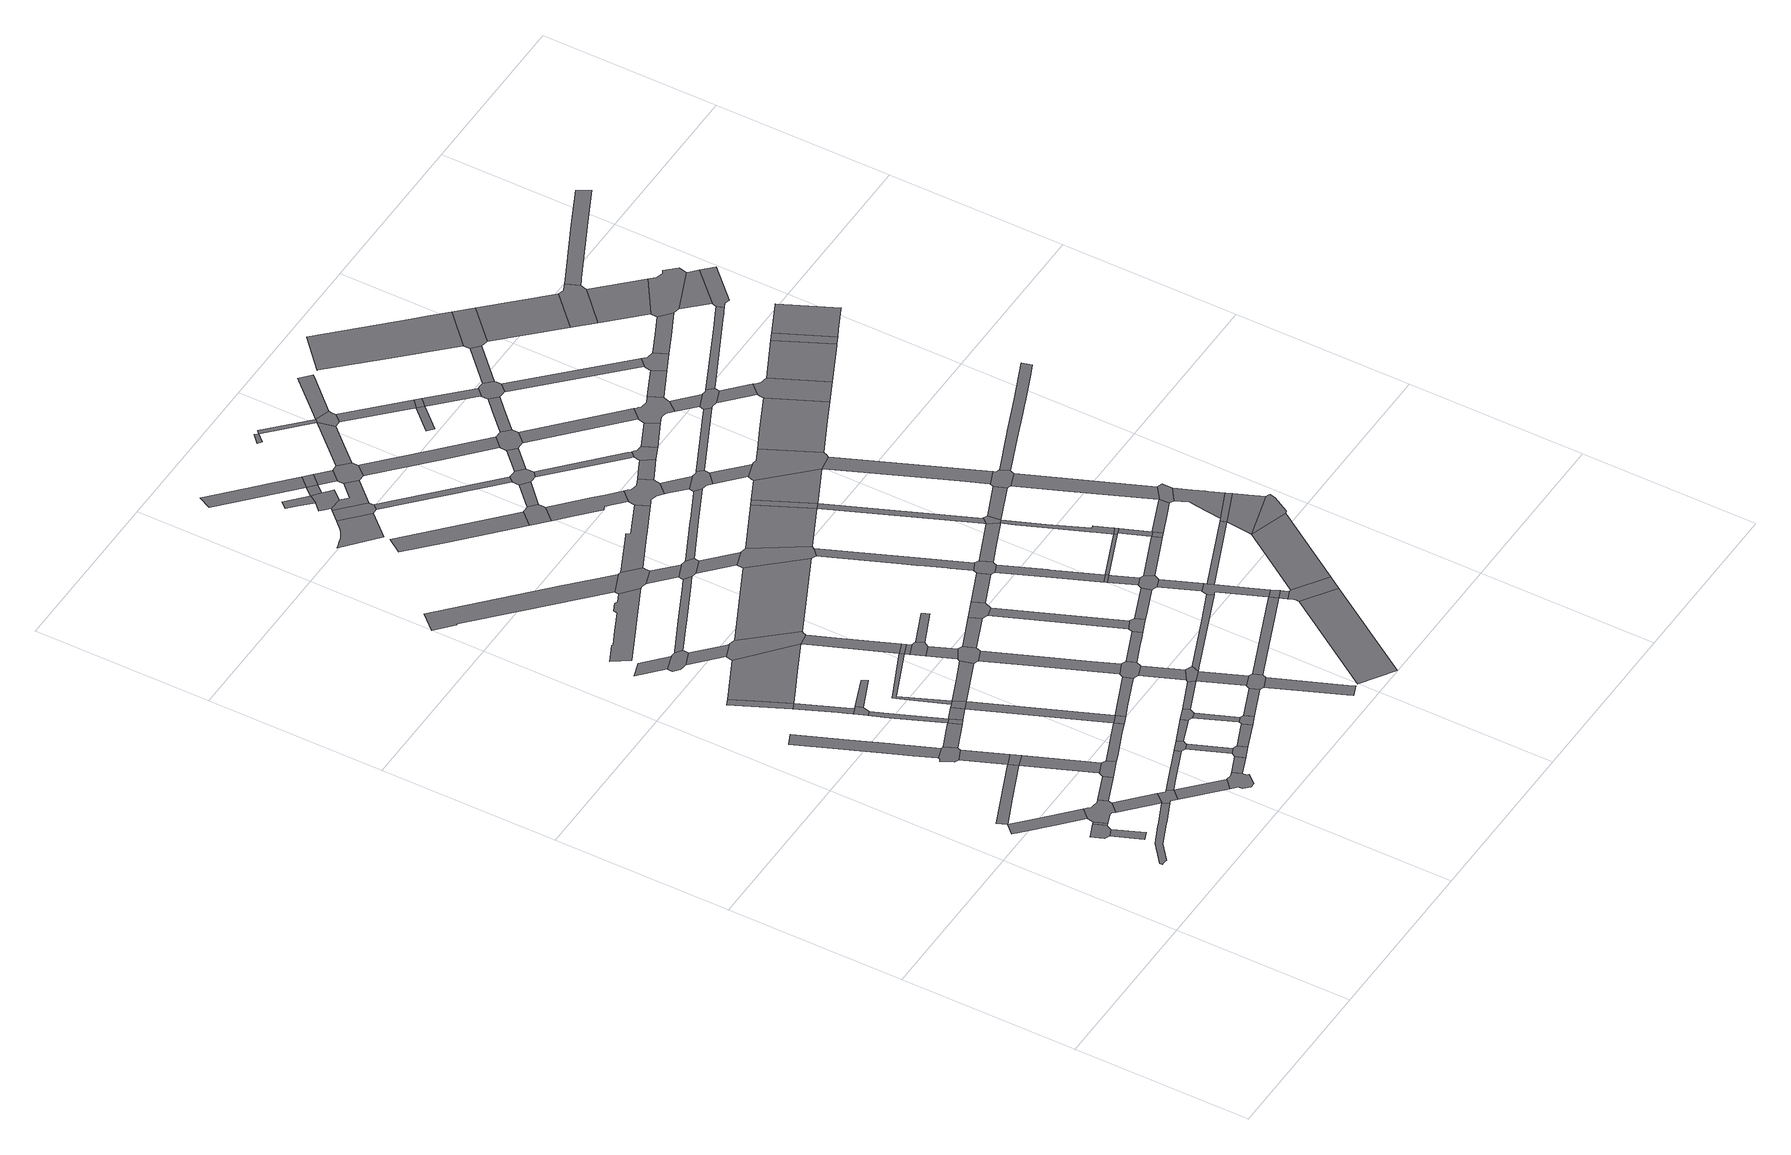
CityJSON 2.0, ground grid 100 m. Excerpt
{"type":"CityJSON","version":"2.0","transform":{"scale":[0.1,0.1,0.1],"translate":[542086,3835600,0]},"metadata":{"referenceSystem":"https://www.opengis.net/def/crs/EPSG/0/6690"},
"CityObjects":{
"road1":{"type":"Road","geometry":[{"type":"MultiSurface","lod":"1","boundaries":[[[0,1,2,3,4,5,6]]]}]},
"road2":{"type":"Road","attributes":{"RoadStructureAttribute.sectionType":"1"},"geometry":[{"type":"MultiSurface","lod":"1","boundaries":[[[7,8,9,10,11,12,13]]]}]},
"road3":{"type":"Road","geometry":[{"type":"MultiSurface","lod":"1","boundaries":[[[14,15,4,3]]]}]},
"road4":{"type":"Road","attributes":{"RoadStructureAttribute.sectionType":"1"},"geometry":[{"type":"MultiSurface","lod":"1","boundaries":[[[16,0,6,17]]]}]},
"road5":{"type":"Road","attributes":{"RoadStructureAttribute.sectionType":"1"},"geometry":[{"type":"MultiSurface","lod":"1","boundaries":[[[18,19,20,21,22,23,24,25,26,27,28,29,30,31,32,33]]]}]},
"road6":{"type":"Road","geometry":[{"type":"MultiSurface","lod":"1","boundaries":[[[34,35,36,37,13,12,38,16,17,39,40,41,42,43,44,45]]]}]},
"road7":{"type":"Road","attributes":{"RoadStructureAttribute.sectionType":"1"},"geometry":[{"type":"MultiSurface","lod":"1","boundaries":[[[46,47,8,48,49]]]}]},
"road8":{"type":"Road","attributes":{"RoadStructureAttribute.sectionType":"1"},"geometry":[{"type":"MultiSurface","lod":"1","boundaries":[[[43,42,18,50]]]}]},
"road9":{"type":"Road","attributes":{"RoadStructureAttribute.sectionType":"1"},"geometry":[{"type":"MultiSurface","lod":"1","boundaries":[[[51,45,44,52]]]}]},
"road10":{"type":"Road","attributes":{"RoadStructureAttribute.sectionType":"1"},"geometry":[{"type":"MultiSurface","lod":"1","boundaries":[[[53,54,55,56,57,58,59,60,61,62,63,64]]]}]},
"road11":{"type":"Road","geometry":[{"type":"MultiSurface","lod":"1","boundaries":[[[65,50,18,33,66,67,68,69]]]}]},
"road12":{"type":"Road","geometry":[{"type":"MultiSurface","lod":"1","boundaries":[[[70,64,63,71,72,73,74,75,76,77,78,79]]]}]},
"road13":{"type":"Road","attributes":{"RoadStructureAttribute.sectionType":"1"},"geometry":[{"type":"MultiSurface","lod":"1","boundaries":[[[77,76,46,80]]]}]},
"road14":{"type":"Road","geometry":[{"type":"MultiSurface","lod":"1","boundaries":[[[80,46,49,81]]]}]},
"road15":{"type":"Road","attributes":{"RoadStructureAttribute.sectionType":"1"},"geometry":[{"type":"MultiSurface","lod":"1","boundaries":[[[82,68,67,83,84]]]}]},
"road16":{"type":"Road","attributes":{"RoadStructureAttribute.sectionType":"1"},"geometry":[{"type":"MultiSurface","lod":"1","boundaries":[[[81,49,85,86,87]]]}]},
"road17":{"type":"Road","geometry":[{"type":"MultiSurface","lod":"1","boundaries":[[[87,86,88,89,51,52,90,91]]]}]},
"road18":{"type":"Road","geometry":[{"type":"MultiSurface","lod":"1","boundaries":[[[92,93,94,95,96,97]]]}]},
"road19":{"type":"Road","attributes":{"RoadStructureAttribute.sectionType":"1"},"geometry":[{"type":"MultiSurface","lod":"1","boundaries":[[[98,99,100,79,78,101]]]}]},
"road20":{"type":"Road","attributes":{"RoadStructureAttribute.sectionType":"1"},"geometry":[{"type":"MultiSurface","lod":"1","boundaries":[[[102,103,69,68,104,105]]]}]},
"road21":{"type":"Road","geometry":[{"type":"MultiSurface","lod":"1","boundaries":[[[106,107,84,83,108,109,110,111,112,113,114,115,116,117]]]}]},
"road22":{"type":"Road","attributes":{"RoadStructureAttribute.sectionType":"1"},"geometry":[{"type":"MultiSurface","lod":"1","boundaries":[[[118,97,96,119,120,121,122]]]}]},
"road23":{"type":"Road","geometry":[{"type":"MultiSurface","lod":"1","boundaries":[[[123,122,121,124,125,126,127,128]]]}]},
"road24":{"type":"Road","attributes":{"RoadStructureAttribute.sectionType":"1"},"geometry":[{"type":"MultiSurface","lod":"1","boundaries":[[[129,126,125,130,131,98,132]]]}]},
"road25":{"type":"Road","geometry":[{"type":"MultiSurface","lod":"1","boundaries":[[[132,98,101,133]]]}]},
"road26":{"type":"Road","attributes":{"RoadStructureAttribute.sectionType":"1"},"geometry":[{"type":"MultiSurface","lod":"1","boundaries":[[[134,106,117,135]]]}]},
"road27":{"type":"Road","attributes":{"RoadStructureAttribute.sectionType":"1"},"geometry":[{"type":"MultiSurface","lod":"1","boundaries":[[[136,137,138,139]]]}]},
"road28":{"type":"Road","attributes":{"RoadStructureAttribute.sectionType":"1"},"geometry":[{"type":"MultiSurface","lod":"1","boundaries":[[[140,91,90,141,142,143]]]}]},
"road29":{"type":"Road","attributes":{"RoadStructureAttribute.sectionType":"1"},"geometry":[{"type":"MultiSurface","lod":"1","boundaries":[[[144,145,146,132,133,147]]]}]},
"road30":{"type":"Road","geometry":[{"type":"MultiSurface","lod":"1","boundaries":[[[148,149,150,151,152,153,123,128]]]}]},
"road31":{"type":"Road","geometry":[{"type":"MultiSurface","lod":"1","boundaries":[[[154,102,105,155,156,157,158,159,160,161]]]}]},
"road32":{"type":"Road","geometry":[{"type":"MultiSurface","lod":"1","boundaries":[[[162,139,138,163,164,165,166,167,168,169,170,171]]]}]},
"road33":{"type":"Road","attributes":{"RoadStructureAttribute.sectionType":"1"},"geometry":[{"type":"MultiSurface","lod":"1","boundaries":[[[158,157,172,173]]]}]},
"road34":{"type":"Road","attributes":{"function":"2","RoadStructureAttribute.sectionType":"1"},"geometry":[{"type":"MultiSurface","lod":"1","boundaries":[[[174,94,93,92,97,175,176,177]]]}]},
"road35":{"type":"Road","geometry":[{"type":"MultiSurface","lod":"1","boundaries":[[[178,179,180,144,147,181]]]}]},
"road36":{"type":"Road","geometry":[{"type":"MultiSurface","lod":"1","boundaries":[[[173,172,134,135,182,183]]]}]},
"road37":{"type":"Road","attributes":{"RoadStructureAttribute.sectionType":"1"},"geometry":[{"type":"MultiSurface","lod":"1","boundaries":[[[181,147,140,184]]]}]},
"road38":{"type":"Road","attributes":{"RoadStructureAttribute.sectionType":"1"},"geometry":[{"type":"MultiSurface","lod":"1","boundaries":[[[185,168,167,186,187]]]}]},
"road39":{"type":"Road","attributes":{"RoadStructureAttribute.sectionType":"1"},"geometry":[{"type":"MultiSurface","lod":"1","boundaries":[[[188,154,161,189,190]]]}]},
"road40":{"type":"Road","geometry":[{"type":"MultiSurface","lod":"1","boundaries":[[[184,140,143,191]]]}]},
"road41":{"type":"Road","attributes":{"RoadStructureAttribute.sectionType":"1"},"geometry":[{"type":"MultiSurface","lod":"1","boundaries":[[[192,193,194,179,178,195,196,197]]]}]},
"road42":{"type":"Road","attributes":{"RoadStructureAttribute.sectionType":"1"},"geometry":[{"type":"MultiSurface","lod":"1","boundaries":[[[198,199,183,182,200]]]}]},
"road43":{"type":"Road","attributes":{"RoadStructureAttribute.sectionType":"1"},"geometry":[{"type":"MultiSurface","lod":"1","boundaries":[[[201,202,178,181,203]]]}]},
"road44":{"type":"Road","attributes":{"RoadStructureAttribute.sectionType":"1"},"geometry":[{"type":"MultiSurface","lod":"1","boundaries":[[[204,205,206,207,208,209,210,211,212,213,214,215]]]}]},
"road45":{"type":"Road","geometry":[{"type":"MultiSurface","lod":"1","boundaries":[[[216,187,186,217,218,174,177,219,220,221,222,223]]]}]},
"road46":{"type":"Road","geometry":[{"type":"MultiSurface","lod":"1","boundaries":[[[224,188,190,225,226,227,228,229]]]}]},
"road47":{"type":"Road","attributes":{"RoadStructureAttribute.sectionType":"1"},"geometry":[{"type":"MultiSurface","lod":"1","boundaries":[[[227,226,230,231]]]}]},
"road48":{"type":"Road","attributes":{"RoadStructureAttribute.sectionType":"1"},"geometry":[{"type":"MultiSurface","lod":"1","boundaries":[[[232,233,234,235,236,237,238,239,240,241,242,243]]]}]},
"road49":{"type":"Road","geometry":[{"type":"MultiSurface","lod":"1","boundaries":[[[244,231,230,245,198,200,246,247]]]}]},
"road50":{"type":"Road","attributes":{"RoadStructureAttribute.sectionType":"1"},"geometry":[{"type":"MultiSurface","lod":"1","boundaries":[[[248,249,184,191,250,251]]]}]},
"road51":{"type":"Road","attributes":{"RoadStructureAttribute.sectionType":"1"},"geometry":[{"type":"MultiSurface","lod":"1","boundaries":[[[252,219,177,253,254,192,255]]]}]},
"road52":{"type":"Road","attributes":{"RoadStructureAttribute.sectionType":"1"},"geometry":[{"type":"MultiSurface","lod":"1","boundaries":[[[256,257,258,259,260,171,170,261,262,263,264,265,266,267,268]]]}]},
"road53":{"type":"Road","geometry":[{"type":"MultiSurface","lod":"1","boundaries":[[[255,192,197,269]]]}]},
"road54":{"type":"Road","attributes":{"RoadStructureAttribute.sectionType":"1"},"geometry":[{"type":"MultiSurface","lod":"1","boundaries":[[[269,197,270,271,272]]]}]},
"road55":{"type":"Road","attributes":{"RoadStructureAttribute.sectionType":"1"},"geometry":[{"type":"MultiSurface","lod":"1","boundaries":[[[273,224,229,274,275]]]}]},
"road56":{"type":"Road","geometry":[{"type":"MultiSurface","lod":"1","boundaries":[[[272,271,276,277,278,279]]]}]},
"road57":{"type":"Road","attributes":{"RoadStructureAttribute.sectionType":"1"},"geometry":[{"type":"MultiSurface","lod":"1","boundaries":[[[277,276,280,281]]]}]},
"road58":{"type":"Road","attributes":{"RoadStructureAttribute.sectionType":"1"},"geometry":[{"type":"MultiSurface","lod":"1","boundaries":[[[282,247,246,283]]]}]},
"road59":{"type":"Road","geometry":[{"type":"MultiSurface","lod":"1","boundaries":[[[284,285,281,280,286,287,201,203,288,289,290,291]]]}]},
"road60":{"type":"Road","attributes":{"RoadStructureAttribute.sectionType":"1"},"geometry":[{"type":"MultiSurface","lod":"1","boundaries":[[[292,293,289,288,294,295,296,297]]]}]},
"road61":{"type":"Road","geometry":[{"type":"MultiSurface","lod":"1","boundaries":[[[297,296,248,251,298,299,300,301]]]}]},
"road62":{"type":"Road","attributes":{"RoadStructureAttribute.sectionType":"1"},"geometry":[{"type":"MultiSurface","lod":"1","boundaries":[[[299,298,302,303]]]}]},
"road63":{"type":"Road","geometry":[{"type":"MultiSurface","lod":"1","boundaries":[[[304,303,302,305,273,275,306,307]]]}]},
"road64":{"type":"Road","geometry":[{"type":"MultiSurface","lod":"1","boundaries":[[[243,242,204,215,308,309,310,311,312,313,314]]]}]},
"road65":{"type":"Road","attributes":{"RoadStructureAttribute.sectionType":"1"},"geometry":[{"type":"MultiSurface","lod":"1","boundaries":[[[306,275,315,316]]]}]},
"road66":{"type":"Road","geometry":[{"type":"MultiSurface","lod":"1","boundaries":[[[317,318,319,279,278]]]}]},
"road67":{"type":"Road","attributes":{"RoadStructureAttribute.sectionType":"1"},"geometry":[{"type":"MultiSurface","lod":"1","boundaries":[[[320,321,322,323,324,325,326,327,328,329]]]}]},
"road68":{"type":"Road","geometry":[{"type":"MultiSurface","lod":"1","boundaries":[[[316,315,282,283,330,331,332,333]]]}]},
"road69":{"type":"Road","attributes":{"function":"2","RoadStructureAttribute.sectionType":"1"},"geometry":[{"type":"MultiSurface","lod":"1","boundaries":[[[334,223,222,335,336,337]]]}]},
"road70":{"type":"Road","attributes":{"RoadStructureAttribute.sectionType":"1"},"geometry":[{"type":"MultiSurface","lod":"1","boundaries":[[[338,291,290,339]]]}]},
"road71":{"type":"Road","attributes":{"RoadStructureAttribute.sectionType":"1"},"geometry":[{"type":"MultiSurface","lod":"1","boundaries":[[[340,331,330,341,342,343,344]]]}]},
"road72":{"type":"Road","attributes":{"RoadStructureAttribute.sectionType":"1"},"geometry":[{"type":"MultiSurface","lod":"1","boundaries":[[[310,309,345,346,347]]]}]},
"road73":{"type":"Road","attributes":{"RoadStructureAttribute.sectionType":"1"},"geometry":[{"type":"MultiSurface","lod":"1","boundaries":[[[348,301,300,349,350,351]]]}]},
"road74":{"type":"Road","attributes":{"RoadStructureAttribute.sectionType":"1"},"geometry":[{"type":"MultiSurface","lod":"1","boundaries":[[[352,353,354,355,356]]]}]},
"road75":{"type":"Road","geometry":[{"type":"MultiSurface","lod":"1","boundaries":[[[347,346,357,256,268,358,359,360,361,362]]]}]},
"road76":{"type":"Road","geometry":[{"type":"MultiSurface","lod":"1","boundaries":[[[363,320,329,364,365,366]]]}]},
"road77":{"type":"Road","attributes":{"RoadStructureAttribute.sectionType":"1"},"geometry":[{"type":"MultiSurface","lod":"1","boundaries":[[[367,368,369,370,371,372]]]}]},
"road78":{"type":"Road","attributes":{"RoadStructureAttribute.sectionType":"1"},"geometry":[{"type":"MultiSurface","lod":"1","boundaries":[[[373,374,375,376,377,378,379]]]}]},
"road79":{"type":"Road","geometry":[{"type":"MultiSurface","lod":"1","boundaries":[[[380,338,339,381,382,383]]]}]},
"road80":{"type":"Road","geometry":[{"type":"MultiSurface","lod":"1","boundaries":[[[372,371,384,385,386,387,388,389,390]]]}]},
"road81":{"type":"Road","attributes":{"RoadStructureAttribute.sectionType":"1"},"geometry":[{"type":"MultiSurface","lod":"1","boundaries":[[[359,358,391,392]]]}]},
"road82":{"type":"Road","attributes":{"RoadStructureAttribute.sectionType":"1"},"geometry":[{"type":"MultiSurface","lod":"1","boundaries":[[[382,381,393,394]]]}]},
"road83":{"type":"Road","geometry":[{"type":"MultiSurface","lod":"1","boundaries":[[[395,396,397,387,386,363,366,398,399]]]}]},
"road84":{"type":"Road","attributes":{"RoadStructureAttribute.sectionType":"1"},"geometry":[{"type":"MultiSurface","lod":"1","boundaries":[[[378,372,390,400]]]}]},
"road85":{"type":"Road","geometry":[{"type":"MultiSurface","lod":"1","boundaries":[[[394,393,348,351,401,402]]]}]},
"road86":{"type":"Road","attributes":{"RoadStructureAttribute.sectionType":"1"},"geometry":[{"type":"MultiSurface","lod":"1","boundaries":[[[403,404,405,406,407,408,314,313,409,410,411,412]]]}]},
"road87":{"type":"Road","attributes":{"RoadStructureAttribute.sectionType":"1"},"geometry":[{"type":"MultiSurface","lod":"1","boundaries":[[[413,414,307,306,415,416]]]}]},
"road88":{"type":"Road","geometry":[{"type":"MultiSurface","lod":"1","boundaries":[[[379,378,400,417]]]}]},
"road89":{"type":"Road","geometry":[{"type":"MultiSurface","lod":"1","boundaries":[[[392,391,334,337,418,419,420,421]]]}]},
"road90":{"type":"Road","geometry":[{"type":"MultiSurface","lod":"1","boundaries":[[[422,423,424,356,355,425,426,427,428,429]]]}]},
"road91":{"type":"Road","attributes":{"RoadStructureAttribute.sectionType":"1"},"geometry":[{"type":"MultiSurface","lod":"1","boundaries":[[[430,333,332,431,432,433]]]}]},
"road92":{"type":"Road","attributes":{"RoadStructureAttribute.sectionType":"1"},"geometry":[{"type":"MultiSurface","lod":"1","boundaries":[[[434,435,380,383,436]]]}]},
"road93":{"type":"Road","attributes":{"RoadStructureAttribute.sectionType":"1"},"geometry":[{"type":"MultiSurface","lod":"1","boundaries":[[[417,400,437,438]]]}]},
"road94":{"type":"Road","attributes":{"RoadStructureAttribute.sectionType":"1"},"geometry":[{"type":"MultiSurface","lod":"1","boundaries":[[[439,365,364,440,441,442]]]}]},
"road95":{"type":"Road","geometry":[{"type":"MultiSurface","lod":"1","boundaries":[[[443,438,437,395,399,444,445,446]]]}]},
"road96":{"type":"Road","attributes":{"RoadStructureAttribute.sectionType":"1"},"geometry":[{"type":"MultiSurface","lod":"1","boundaries":[[[447,402,401,448,449]]]}]},
"road97":{"type":"Road","attributes":{"RoadStructureAttribute.sectionType":"1"},"geometry":[{"type":"MultiSurface","lod":"1","boundaries":[[[450,451,452,453,454,455]]]}]},
"road98":{"type":"Road","attributes":{"RoadStructureAttribute.sectionType":"1"},"geometry":[{"type":"MultiSurface","lod":"1","boundaries":[[[456,419,418,457,458,459,460,461,462,463]]]}]},
"road99":{"type":"Road","attributes":{"RoadStructureAttribute.sectionType":"1"},"geometry":[{"type":"MultiSurface","lod":"1","boundaries":[[[464,465,466,467,468,469,470,471,362,361,472,473,474]]]}]},
"road100":{"type":"Road","attributes":{"RoadStructureAttribute.sectionType":"1"},"geometry":[{"type":"MultiSurface","lod":"1","boundaries":[[[475,476,426,425,477,478,479,480,481,482,483]]]}]},
"road101":{"type":"Road","attributes":{"RoadStructureAttribute.sectionType":"1"},"geometry":[{"type":"MultiSurface","lod":"1","boundaries":[[[484,422,429,485]]]}]},
"road102":{"type":"Road","geometry":[{"type":"MultiSurface","lod":"1","boundaries":[[[486,463,462,434,436,487,488,489,490,491]]]}]},
"road103":{"type":"Road","attributes":{"RoadStructureAttribute.sectionType":"1"},"geometry":[{"type":"MultiSurface","lod":"1","boundaries":[[[492,493,494,488,487,495,496,497,498]]]}]},
"road104":{"type":"Road","attributes":{"function":"2","RoadStructureAttribute.sectionType":"1"},"geometry":[{"type":"MultiSurface","lod":"1","boundaries":[[[499,421,420,500]]]}]},
"road105":{"type":"Road","geometry":[{"type":"MultiSurface","lod":"1","boundaries":[[[501,502,503,504]]]}]},
"road106":{"type":"Road","geometry":[{"type":"MultiSurface","lod":"1","boundaries":[[[498,497,505,506]]]}]},
"road107":{"type":"Road","attributes":{"RoadStructureAttribute.sectionType":"1"},"geometry":[{"type":"MultiSurface","lod":"1","boundaries":[[[507,506,505,508,509]]]}]},
"road108":{"type":"Road","geometry":[{"type":"MultiSurface","lod":"1","boundaries":[[[509,508,447,449,510,511,512,513]]]}]},
"road109":{"type":"Road","geometry":[{"type":"MultiSurface","lod":"1","boundaries":[[[514,442,441,515,484,485,516,517,518,519,520,521,522]]]}]},
"road110":{"type":"Road","attributes":{"RoadStructureAttribute.sectionType":"1"},"geometry":[{"type":"MultiSurface","lod":"1","boundaries":[[[523,524,443,446,525,526]]]}]},
"road111":{"type":"Road","attributes":{"RoadStructureAttribute.sectionType":"1"},"geometry":[{"type":"MultiSurface","lod":"1","boundaries":[[[511,510,527,528]]]}]},
"road112":{"type":"Road","geometry":[{"type":"MultiSurface","lod":"1","boundaries":[[[529,530,531,532,483,482,403,412,533,534,535,536,537,538,539]]]}]},
"road113":{"type":"Road","attributes":{"RoadStructureAttribute.sectionType":"1"},"geometry":[{"type":"MultiSurface","lod":"1","boundaries":[[[540,541,445,444,542,543,544,545]]]}]},
"road114":{"type":"Road","geometry":[{"type":"MultiSurface","lod":"1","boundaries":[[[528,527,546,413,416,547,548,430,549,550,551,552,553]]]}]},
"road115":{"type":"Road","geometry":[{"type":"MultiSurface","lod":"1","boundaries":[[[549,430,433,554]]]}]},
"road116":{"type":"Road","attributes":{"RoadStructureAttribute.sectionType":"1"},"geometry":[{"type":"MultiSurface","lod":"1","boundaries":[[[555,554,433,556,557]]]}]},
"road117":{"type":"Road","attributes":{"RoadStructureAttribute.sectionType":"1"},"geometry":[{"type":"MultiSurface","lod":"1","boundaries":[[[558,504,523,559]]]}]},
"road118":{"type":"Road","attributes":{"RoadStructureAttribute.sectionType":"1"},"geometry":[{"type":"MultiSurface","lod":"1","boundaries":[[[560,491,490,561,562,563,564]]]}]},
"road119":{"type":"Road","attributes":{"RoadStructureAttribute.sectionType":"1"},"geometry":[{"type":"MultiSurface","lod":"1","boundaries":[[[565,522,521,566]]]}]},
"road120":{"type":"Road","geometry":[{"type":"MultiSurface","lod":"1","boundaries":[[[567,499,500,568]]]}]},
"road121":{"type":"Road","attributes":{"RoadStructureAttribute.sectionType":"1"},"geometry":[{"type":"MultiSurface","lod":"1","boundaries":[[[569,537,536,570,571,572]]]}]},
"road122":{"type":"Road","geometry":[{"type":"MultiSurface","lod":"1","boundaries":[[[557,556,573,574,575,450,455,576,577]]]}]},
"road123":{"type":"Road","attributes":{"RoadStructureAttribute.sectionType":"1"},"geometry":[{"type":"MultiSurface","lod":"1","boundaries":[[[578,498,506,579]]]}]},
"road124":{"type":"Road","attributes":{"RoadStructureAttribute.sectionType":"1"},"geometry":[{"type":"MultiSurface","lod":"1","boundaries":[[[580,519,518,581,582,583]]]}]},
"road125":{"type":"Road","geometry":[{"type":"MultiSurface","lod":"1","boundaries":[[[584,585,586,572,571,464,474,587,588,589,590,591]]]}]},
"road126":{"type":"Road","geometry":[{"type":"MultiSurface","lod":"1","boundaries":[[[559,523,526,592,593,594,595,596,597]]]}]},
"road127":{"type":"Road","attributes":{"RoadStructureAttribute.sectionType":"1"},"geometry":[{"type":"MultiSurface","lod":"1","boundaries":[[[598,599,513,512,600,601]]]}]},
"road128":{"type":"Road","attributes":{"RoadStructureAttribute.sectionType":"1"},"geometry":[{"type":"MultiSurface","lod":"1","boundaries":[[[568,500,602,603,560,604]]]}]},
"road129":{"type":"Road","attributes":{"RoadStructureAttribute.sectionType":"1"},"geometry":[{"type":"MultiSurface","lod":"1","boundaries":[[[605,606,539,538,607,608]]]}]},
"road130":{"type":"Road","geometry":[{"type":"MultiSurface","lod":"1","boundaries":[[[609,610,604,560,564,611,612]]]}]},
"road131":{"type":"Road","geometry":[{"type":"MultiSurface","lod":"1","boundaries":[[[613,614,545,544,615,616,565,566,617,618,619,620,621,622,623]]]}]},
"road132":{"type":"Road","attributes":{"function":"2","RoadStructureAttribute.sectionType":"1"},"geometry":[{"type":"MultiSurface","lod":"1","boundaries":[[[624,567,568,625]]]}]},
"road133":{"type":"Road","attributes":{"RoadStructureAttribute.sectionType":"1"},"geometry":[{"type":"MultiSurface","lod":"1","boundaries":[[[590,589,626,627]]]}]},
"road134":{"type":"Road","attributes":{"RoadStructureAttribute.sectionType":"1"},"geometry":[{"type":"MultiSurface","lod":"1","boundaries":[[[628,553,552,629]]]}]},
"road135":{"type":"Road","attributes":{"RoadStructureAttribute.sectionType":"1"},"geometry":[{"type":"MultiSurface","lod":"1","boundaries":[[[630,631,632,633,634,611,564,635,636,637,638,639,578,640]]]}]},
"road136":{"type":"Road","attributes":{"RoadStructureAttribute.sectionType":"1"},"geometry":[{"type":"MultiSurface","lod":"1","boundaries":[[[594,593,641,642,643]]]}]},
"road137":{"type":"Road","geometry":[{"type":"MultiSurface","lod":"1","boundaries":[[[642,644,645,646]]]}]},
"road138":{"type":"Road","geometry":[{"type":"MultiSurface","lod":"1","boundaries":[[[647,648,583,582,649,605,608,650,651]]]}]},
"road139":{"type":"Road","geometry":[{"type":"MultiSurface","lod":"1","boundaries":[[[640,578,579,652,653]]]}]},
"road140":{"type":"Road","attributes":{"RoadStructureAttribute.sectionType":"1"},"geometry":[{"type":"MultiSurface","lod":"1","boundaries":[[[654,655,656,559,597,657,658]]]}]},
"road141":{"type":"Road","attributes":{"RoadStructureAttribute.sectionType":"1"},"geometry":[{"type":"MultiSurface","lod":"1","boundaries":[[[653,652,598,659]]]}]},
"road142":{"type":"Road","geometry":[{"type":"MultiSurface","lod":"1","boundaries":[[[659,598,601,660]]]}]},
"road143":{"type":"Road","attributes":{"RoadStructureAttribute.sectionType":"1"},"geometry":[{"type":"MultiSurface","lod":"1","boundaries":[[[661,662,663,577,576,664]]]}]},
"road144":{"type":"Road","attributes":{"RoadStructureAttribute.sectionType":"1"},"geometry":[{"type":"MultiSurface","lod":"1","boundaries":[[[665,612,611,666]]]}]},
"road145":{"type":"Road","geometry":[{"type":"MultiSurface","lod":"1","boundaries":[[[667,668,669,627,626,670,624,625,671,672,673]]]}]},
"road146":{"type":"Road","geometry":[{"type":"MultiSurface","lod":"1","boundaries":[[[643,642,646,674]]]}]},
"road147":{"type":"Road","attributes":{"RoadStructureAttribute.sectionType":"1"},"geometry":[{"type":"MultiSurface","lod":"1","boundaries":[[[675,676,623,622,677,678]]]}]},
"road148":{"type":"Road","attributes":{"RoadStructureAttribute.sectionType":"1"},"geometry":[{"type":"MultiSurface","lod":"1","boundaries":[[[620,619,679,680]]]}]},
"road149":{"type":"Road","attributes":{"RoadStructureAttribute.sectionType":"1"},"geometry":[{"type":"MultiSurface","lod":"1","boundaries":[[[681,651,650,682]]]}]},
"road150":{"type":"Road","attributes":{"RoadStructureAttribute.sectionType":"1"},"geometry":[{"type":"MultiSurface","lod":"1","boundaries":[[[683,684,685,659,660,686,687]]]}]},
"road151":{"type":"Road","attributes":{"RoadStructureAttribute.sectionType":"1"},"geometry":[{"type":"MultiSurface","lod":"1","boundaries":[[[688,584,591,689]]]}]},
"road152":{"type":"Road","attributes":{"RoadStructureAttribute.sectionType":"1"},"geometry":[{"type":"MultiSurface","lod":"1","boundaries":[[[674,646,690,691]]]}]},
"road153":{"type":"Road","attributes":{"RoadStructureAttribute.sectionType":"1"},"geometry":[{"type":"MultiSurface","lod":"1","boundaries":[[[692,693,671,625,694,695,696,697,698,699]]]}]},
"road154":{"type":"Road","geometry":[{"type":"MultiSurface","lod":"1","boundaries":[[[700,701,699,698,702,703,665,666,704,705,706,707,708,709]]]}]},
"road155":{"type":"Road","geometry":[{"type":"MultiSurface","lod":"1","boundaries":[[[710,691,690,711,675,678,712,713,714,715,716,717,718,719]]]}]},
"road156":{"type":"Road","attributes":{"RoadStructureAttribute.sectionType":"1"},"geometry":[{"type":"MultiSurface","lod":"1","boundaries":[[[705,704,720,683,721]]]}]},
"road157":{"type":"Road","geometry":[{"type":"MultiSurface","lod":"1","boundaries":[[[722,723,661,664,724,725,726,727,728]]]}]},
"road158":{"type":"Road","geometry":[{"type":"MultiSurface","lod":"1","boundaries":[[[729,730,628,629,731]]]}]},
"road159":{"type":"Road","attributes":{"RoadStructureAttribute.sectionType":"1"},"geometry":[{"type":"MultiSurface","lod":"1","boundaries":[[[732,733,731,629,734,735,661,723]]]}]},
"road160":{"type":"Road","geometry":[{"type":"MultiSurface","lod":"1","boundaries":[[[736,737,738,739,680,679,740,681,682,741,742,743,744,745,746,747,748]]]}]},
"road161":{"type":"Road","geometry":[{"type":"MultiSurface","lod":"1","boundaries":[[[749,721,683,687,750,751,752,753]]]}]},
"road162":{"type":"Road","attributes":{"RoadStructureAttribute.sectionType":"1"},"geometry":[{"type":"MultiSurface","lod":"1","boundaries":[[[754,755,756,752,751,757,758,730,729]]]}]},
"road163":{"type":"Road","attributes":{"function":"2","RoadStructureAttribute.sectionType":"1"},"geometry":[{"type":"MultiSurface","lod":"1","boundaries":[[[759,760,667,673,761,762]]]}]},
"road164":{"type":"Road","attributes":{"RoadStructureAttribute.sectionType":"1"},"geometry":[{"type":"MultiSurface","lod":"1","boundaries":[[[763,745,744,764,765]]]}]},
"road165":{"type":"Road","attributes":{"RoadStructureAttribute.sectionType":"1"},"geometry":[{"type":"MultiSurface","lod":"1","boundaries":[[[766,767,719,718,768,769]]]}]},
"road166":{"type":"Road","geometry":[{"type":"MultiSurface","lod":"1","boundaries":[[[770,765,764,688,689,771,772,773,774,775,776]]]}]},
"road167":{"type":"Road","attributes":{"RoadStructureAttribute.sectionType":"1"},"geometry":[{"type":"MultiSurface","lod":"1","boundaries":[[[715,714,777,778]]]}]},
"road168":{"type":"Road","attributes":{"RoadStructureAttribute.sectionType":"1"},"geometry":[{"type":"MultiSurface","lod":"1","boundaries":[[[779,780,781,782,783,784,785,786,787]]]}]},
"road169":{"type":"Road","attributes":{"RoadStructureAttribute.sectionType":"1"},"geometry":[{"type":"MultiSurface","lod":"1","boundaries":[[[788,748,747,789]]]}]},
"road170":{"type":"Road","attributes":{"RoadStructureAttribute.sectionType":"1"},"geometry":[{"type":"MultiSurface","lod":"1","boundaries":[[[774,773,790,791]]]}]},
"road171":{"type":"Road","geometry":[{"type":"MultiSurface","lod":"1","boundaries":[[[792,793,794,791,790,795,759,762,796,797]]]}]},
"road172":{"type":"Road","geometry":[{"type":"MultiSurface","lod":"1","boundaries":[[[798,799,800,778,777,801,788,789,802,803]]]}]},
"road173":{"type":"Road","geometry":[{"type":"MultiSurface","lod":"1","boundaries":[[[787,786,766,769,804,805]]]}]},
"road174":{"type":"Road","attributes":{"RoadStructureAttribute.sectionType":"1"},"geometry":[{"type":"MultiSurface","lod":"1","boundaries":[[[806,807,808,809,709,708,810,811,812,813,814,815,816]]]}]},
"road175":{"type":"Road","attributes":{"RoadStructureAttribute.sectionType":"1"},"geometry":[{"type":"MultiSurface","lod":"1","boundaries":[[[805,804,817,818]]]}]},
"road176":{"type":"Road","attributes":{"RoadStructureAttribute.sectionType":"1"},"geometry":[{"type":"MultiSurface","lod":"1","boundaries":[[[819,820,821,776,775,822,823,824,825]]]}]},
"road177":{"type":"Road","attributes":{"function":"2","RoadStructureAttribute.sectionType":"1"},"geometry":[{"type":"MultiSurface","lod":"1","boundaries":[[[826,797,796,827,828]]]}]},
"road178":{"type":"Road","attributes":{"RoadStructureAttribute.sectionType":"1"},"geometry":[{"type":"MultiSurface","lod":"1","boundaries":[[[829,830,803,802,831,832]]]}]},
"road179":{"type":"Road","geometry":[{"type":"MultiSurface","lod":"1","boundaries":[[[833,834,835,836,837,818,817,838,839,840]]]}]},
"road180":{"type":"Road","geometry":[{"type":"MultiSurface","lod":"1","boundaries":[[[841,826,828,842]]]}]},
"road181":{"type":"Road","attributes":{"RoadStructureAttribute.sectionType":"1"},"geometry":[{"type":"MultiSurface","lod":"1","boundaries":[[[839,838,843,844]]]}]},
"road182":{"type":"Road","attributes":{"function":"2","RoadStructureAttribute.sectionType":"1"},"geometry":[{"type":"MultiSurface","lod":"1","boundaries":[[[845,846,841,842,847,848,849]]]}]},
"road183":{"type":"Road","geometry":[{"type":"MultiSurface","lod":"1","boundaries":[[[850,851,844,843,829,832,852,853,854,855,856]]]}]},
"road184":{"type":"Road","attributes":{"RoadStructureAttribute.sectionType":"1"},"geometry":[{"type":"MultiSurface","lod":"1","boundaries":[[[857,853,852,858,859]]]}]},
"road185":{"type":"Road","geometry":[{"type":"MultiSurface","lod":"1","boundaries":[[[859,858,819,825,860,861,862]]]}]},
"road186":{"type":"Road","attributes":{"RoadStructureAttribute.sectionType":"1"},"geometry":[{"type":"MultiSurface","lod":"1","boundaries":[[[863,864,865,866,833,840,867,868,869,870,871,872]]]}]}
},
"vertices":[
[456,750,0],[370,715,0],[398,646,0],[425,634,0],[469,653,0],[480,680,0],[484,682,0],
[353,1007,0],[239,1113,0],[191,1061,0],[221,1033,0],[361,903,0],[479,795,0],[527,846,0],
[493,471,0],[538,489,0],
[470,756,0],[498,687,0],
[762,532,0],[634,474,0],[606,462,0],[494,411,0],[380,320,0],[380,311,0],[380,309,0],[380,302,0],[383,302,0],[409,300,0],[415,300,0],[421,305,0],[509,376,0],[644,435,0],[650,438,0],[779,495,0],
[602,809,0],[577,814,0],[559,817,0],[543,831,0],[478,789,0],[555,711,0],[565,709,0],[573,708,0],[588,695,0],[636,746,0],[639,767,0],[619,816,0],
[615,1333,0],[217,1166,0],[412,1188,0],[637,1282,0],
[810,584,0],
[781,882,0],[801,834,0],
[508,1777,0],[488,1826,0],[467,1876,0],[449,1918,0],[370,2107,0],[256,2379,0],[189,2349,0],[287,2117,0],[403,1841,0],[432,1772,0],[481,1655,0],[549,1678,0],
[842,554,0],[795,502,0],[824,475,0],[872,527,0],[850,557,0],
[554,1677,0],[479,1650,0],[477,1645,0],[475,1641,0],[462,1636,0],[496,1571,0],[520,1562,0],[586,1590,0],[594,1610,0],[561,1674,0],
[682,1361,0],
[705,1307,0],
[873,525,0],[1022,291,0],[1074,339,0],
[741,1031,0],[792,910,0],[860,937,0],
[790,905,0],[788,900,0],[906,877,0],[886,925,0],
[355,2695,0],[354,2696,0],[316,2776,0],[280,2759,0],[422,2461,0],[458,2478,0],
[723,1742,0],[655,1714,0],[618,1698,0],[751,1677,0],
[1121,669,0],[889,574,0],[918,546,0],[1134,637,0],
[1130,343,0],[1106,333,0],[1039,275,0],[1055,260,0],[1056,237,0],[1086,205,0],[1113,206,0],[1161,259,0],[1148,271,0],[1149,276,0],[1149,278,0],[1151,293,0],
[573,2210,0],[513,2251,0],[529,2211,0],[541,2181,0],[579,2196,0],
[595,2202,0],[551,2157,0],[569,2113,0],[597,2124,0],[599,2132,0],[609,2164,0],
[633,2034,0],[600,2034,0],[620,1988,0],[752,1755,0],
[780,1690,0],
[1236,386,0],[1256,336,0],
[317,3293,0],[229,3264,0],[356,3147,0],[442,3175,0],
[1140,1030,0],[946,893,0],[1092,954,0],[1160,982,0],
[827,1786,0],[760,1758,0],[756,1756,0],[854,1722,0],
[624,2170,0],[787,2240,0],[788,2241,0],[781,2256,0],[773,2271,0],[623,2213,0],
[1187,697,0],[1138,636,0],[1156,629,0],[1159,627,0],[1192,640,0],[1193,644,0],[1201,661,0],[1201,663,0],
[458,3174,0],[353,3122,0],[353,3115,0],[387,3087,0],[409,3084,0],[425,3082,0],[508,3115,0],[511,3140,0],[511,3148,0],[474,3173,0],
[1249,410,0],[1281,424,0],
[573,2899,0],[573,2534,0],[664,2577,0],[848,2666,0],
[872,1805,0],[850,1796,0],[842,1793,0],[906,1744,0],
[1330,366,0],[1309,416,0],
[1191,1051,0],
[650,2983,0],[581,2938,0],[665,2970,0],
[1330,756,0],[1328,712,0],[1346,719,0],
[1211,1003,0],
[1036,2206,0],[740,2073,0],[755,2036,0],[770,2036,0],[760,2063,0],[1046,2183,0],
[1456,477,0],[1450,474,0],[1477,426,0],
[1142,1919,0],[1008,1862,0],[1162,1851,0],
[703,3629,0],[649,3604,0],[631,3612,0],[584,3590,0],[578,3567,0],[460,3510,0],[370,3468,0],[362,3470,0],[259,3421,0],[320,3332,0],[770,3547,0],[792,3557,0],
[687,2966,0],[576,2915,0],[576,2912,0],[916,2675,0],[920,2684,0],[922,2690,0],[928,2704,0],[704,2962,0],
[1403,786,0],[1368,713,0],[1371,712,0],[1406,720,0],[1407,723,0],[1418,750,0],
[1463,494,0],[1493,508,0],
[804,3722,0],[624,3892,0],[624,3893,0],[622,3895,0],[187,4299,0],[87,4393,0],[4,4300,0],[101,4212,0],[105,4216,0],[349,3985,0],[704,3654,0],[823,3704,0],
[1495,508,0],[1463,493,0],[1536,451,0],[1515,500,0],
[1451,1159,0],[1296,1095,0],[1276,1030,0],[1470,1110,0],
[974,2538,0],[852,2658,0],[902,2537,0],[1101,2233,0],
[954,3404,0],[913,3384,0],[687,3277,0],[570,3220,0],[484,3178,0],[583,3182,0],[587,3184,0],[641,3209,0],[686,3231,0],[737,3255,0],[931,3347,0],[992,3377,0],[995,3378,0],
[1111,2210,0],
[1049,2176,0],[1056,2158,0],[1121,2185,0],
[1584,862,0],[1605,829,0],[1610,831,0],
[1087,2083,0],[1153,2110,0],[1169,2138,0],[1148,2178,0],
[1148,1935,0],[1210,1972,0],
[1699,575,0],[1720,526,0],
[1233,1962,0],[1216,1970,0],[1146,1929,0],[1144,1925,0],[1188,1841,0],[1255,1868,0],[1265,1895,0],[1240,1960,0],
[1470,1352,0],[1337,1670,0],[1286,1605,0],[1390,1358,0],[1463,1185,0],[1528,1214,0],
[1500,1098,0],[1566,1123,0],[1577,1153,0],[1557,1202,0],
[1593,875,0],[1652,917,0],
[1688,902,0],[1585,863,0],[1676,857,0],[1691,900,0],
[806,3556,0],[833,3552,0],[922,3581,0],[924,3605,0],[925,3614,0],[926,3622,0],[843,3700,0],
[1709,598,0],[1775,621,0],
[1360,2219,0],[1351,2240,0],[1342,2260,0],
[448,5109,0],[403,5061,0],[391,5052,0],[383,5046,0],[351,5028,0],[313,5017,0],[309,5016,0],[281,5007,0],[467,4849,0],[588,4979,0],
[1742,516,0],[1808,543,0],[1816,565,0],[1799,612,0],
[1179,3190,0],[1032,2753,0],[1277,2871,0],[1407,2933,0],
[1436,2042,0],[1463,1978,0],
[1976,139,0],[1829,308,0],[1904,129,0],[1917,99,0],[1981,126,0],
[849,3537,0],[959,3434,0],[1042,3468,0],
[1759,1286,0],[1701,1204,0],[1740,1220,0],[1779,1236,0],
[468,4811,0],[410,4728,0],[594,4555,0],[905,4266,0],[975,4341,0],
[955,3411,0],[1024,3375,0],[1108,3406,0],[1110,3414,0],[1113,3436,0],[1072,3462,0],
[503,5167,0],[618,4981,0],[643,5008,0],[641,5037,0],
[477,5370,0],[430,5412,0],[397,5376,0],[443,5331,0],[508,5265,0],[540,5312,0],
[504,5543,0],[479,5566,0],[249,5780,0],[211,5706,0],[304,5620,0],[582,5362,0],[636,5420,0],
[1539,2086,0],[1496,1965,0],[1551,1981,0],[1567,2021,0],
[466,5222,0],[495,5194,0],[512,5177,0],[584,5175,0],[619,5214,0],[636,5233,0],[586,5275,0],
[1181,3229,0],[1267,3258,0],
[1767,1311,0],[1817,1336,0],
[700,5216,0],[689,5205,0],[626,5137,0],[749,5152,0],[757,5161,0],
[625,5321,0],
[1868,1273,0],[1848,1322,0],
[1297,3887,0],[1107,3798,0],[1096,3820,0],[1080,3812,0],[862,3709,0],[847,3702,0],[1125,3718,0],[1129,3720,0],[1141,3726,0],[1331,3816,0],
[2179,1100,0],[2000,1026,0],[1698,866,0],[2193,1067,0],
[679,5379,0],
[1435,2920,0],[1476,2957,0],[1485,2971,0],[1306,3251,0],
[1016,4343,0],[1013,4340,0],[988,4341,0],[989,4188,0],[1058,4262,0],[1058,4275,0],[1059,4298,0],[1059,4303,0],
[2319,825,0],[1947,619,0],[2206,725,0],[2339,779,0],
[1733,2168,0],[1715,2160,0],[1760,2102,0],
[699,5252,0],[752,5311,0],
[646,5005,0],[621,4979,0],[1135,4497,0],[1160,4527,0],
[791,5312,0],[797,5161,0],[850,5220,0],[849,5258,0],
[2054,1407,0],[1905,1288,0],[2069,1355,0],
[2367,677,0],[2215,448,0],[2069,229,0],[2000,124,0],[2182,3,0],[2549,556,0],
[1651,2544,0],[1594,2544,0],[1631,2453,0],[1637,2440,0],[1692,2311,0],[1697,2297,0],[1742,2190,0],[1790,2214,0],
[1532,3682,0],[1526,3679,0],[1521,3676,0],[1348,3594,0],[1338,3589,0],[1282,3562,0],[1084,3468,0],[1075,3464,0],[1355,3553,0],[1538,3641,0],[1567,3655,0],
[1290,4048,0],[1238,4096,0],[1009,4169,0],[1076,4106,0],[1169,4020,0],[1189,4001,0],[1212,4013,0],[1303,3927,0],[1357,3986,0],
[1133,4456,0],[1179,4418,0],
[1808,2205,0],[1784,2093,0],[1833,2115,0],[1840,2131,0],[1843,2138,0],[1815,2202,0],
[1960,1814,0],[1938,1866,0],[1935,1875,0],[1895,1831,0],[1991,1602,0],[1997,1588,0],[2047,1609,0],
[1592,3388,0],[1735,3091,0],
[780,5780,0],[734,5734,0],[754,5719,0],[797,5762,0],
[2004,1572,0],[2053,1593,0],
[2058,1582,0],[2065,1429,0],[2114,1450,0],
[2101,1343,0],[2151,1362,0],[2166,1395,0],[2136,1440,0],
[1190,4526,0],[1133,4471,0],[1193,4418,0],[1220,4418,0],[1222,4416,0],[1251,4443,0],[1249,4473,0],[1249,4486,0],[1204,4525,0],
[1015,5554,0],[1002,5540,0],[940,5356,0],[1035,5459,0],
[2189,1135,0],[2239,1154,0],
[1447,3960,0],[1426,3950,0],[1388,3957,0],[1373,3972,0],[1350,3825,0],[1370,3835,0],[1411,3827,0],[1441,3800,0],[1495,3859,0],[1503,3898,0],[1468,3970,0],
[1127,4961,0],[866,5205,0],[812,5147,0],[1094,4884,0],[1317,4677,0],[1373,4733,0],
[2180,1102,0],[2203,1071,0],[2214,1075,0],[2368,846,0],[2336,922,0],[2268,1085,0],[2259,1106,0],[2246,1138,0],
[2388,800,0],
[2395,783,0],[2356,737,0],[2406,757,0],
[814,5779,0],[1029,5569,0],
[2065,2308,0],[1975,2193,0],[2094,2244,0],[2097,2245,0],[2105,2249,0],
[1317,4636,0],[1360,4595,0],
[1624,3404,0],[1767,3106,0],
[1566,3794,0],[1457,3785,0],[1536,3712,0],[1620,3743,0],
[2364,719,0],[2369,708,0],[2371,703,0],[2601,634,0],[2419,755,0],
[2321,1721,0],[2327,1705,0],
[1609,4108,0],[1582,4079,0],[1596,4066,0],[1623,4095,0],
[1662,3744,0],[1653,3740,0],[1652,3740,0],[1569,3656,0],[1601,3651,0],[1625,3628,0],[1685,3682,0],[1688,3713,0],
[1060,5459,0],[1075,5460,0],[1112,5504,0],[1112,5520,0],[1113,5542,0],[1113,5543,0],
[2402,1550,0],[2390,1546,0],[2369,1478,0],[2423,1501,0],
[2061,2317,0],[2063,2313,0],[2092,2341,0],
[1589,4028,0],[1569,4019,0],[1604,3947,0],[1635,3962,0],
[2112,2333,0],[2094,2341,0],[2126,2258,0],[2119,2330,0],
[1414,4731,0],[1375,4731,0],[1317,4676,0],[1317,4639,0],[1361,4597,0],[1403,4596,0],[1405,4595,0],[1460,4653,0],[1459,4688,0],[1458,4690,0],[1415,4732,0],
[1751,3465,0],[1995,3215,0],
[1761,3504,0],[1848,3532,0],
[2671,1313,0],[2684,1281,0],
[2357,1748,0],[2319,1842,0],[2304,1836,0],[2302,1841,0],[2210,2050,0],[2134,2177,0],[2185,2050,0],[2276,1830,0],[2279,1823,0],[2316,1731,0],[2360,1742,0],
[1353,5184,0],[1356,5181,0],[1398,5221,0],
[1237,5053,0],[1269,5023,0],[1386,5151,0],
[1645,4075,0],[1634,4085,0],[1591,4033,0],[1716,4000,0],[1682,4073,0],
[2340,1710,0],[2368,1721,0],
[1243,5798,0],[1231,5786,0],[1056,5598,0],[1292,5734,0],[1302,5745,0],
[2434,1563,0],
[2454,1514,0],
[2666,1127,0],[2552,956,0],[2420,757,0],[2883,1058,0],
[2315,2413,0],[2344,2349,0],
[1959,3565,0],[1880,3527,0],[1864,3530,0],[1754,3477,0],[2087,3231,0],[2093,3245,0],[2102,3266,0],
[1427,5192,0],
[1592,4904,0],[1532,4846,0],[1574,4803,0],[1635,4862,0],
[1845,4187,0],[1898,4244,0],
[1836,4146,0],[1871,4074,0],
[2653,1654,0],[2644,1650,0],[2436,1565,0],[2586,1568,0],[2655,1597,0],
[2071,3940,0],[2099,3910,0],
[1592,4945,0],[1634,4987,0],
[2376,2552,0],[2220,2917,0],[1999,3207,0],[1999,3205,0],[2169,2806,0],[2277,2551,0],[2324,2435,0],[2409,2471,0],
[2434,2447,0],[2416,2454,0],[2317,2417,0],[2316,2414,0],[2363,2341,0],[2449,2374,0],[2457,2392,0],[2458,2395,0],[2460,2399,0],[2437,2448,0],
[1654,4986,0],[1592,4944,0],[1656,4861,0],[1676,4860,0],[1678,4860,0],[1718,4902,0],[1717,4903,0],[1717,4932,0],[1717,4942,0],[1675,4986,0],
[2467,2095,0],[2727,1708,0],
[2956,1198,0],[2940,1203,0],[2901,1066,0],[2957,1165,0],[2956,1166,0],[2957,1166,0],[2963,1195,0],
[2861,1393,0],[2690,1321,0],[2874,1361,0],
[2928,1234,0],[2904,1290,0],[2683,1273,0],[2670,1162,0],
[1971,4211,0],[1928,4216,0],[1916,4228,0],[1913,4230,0],[1844,4184,0],[1913,4094,0],[1922,4093,0],[1949,4089,0],[1983,4057,0],[2033,4118,0],[2038,4139,0],[2043,4156,0],[2008,4229,0],
[2743,1702,0],[2668,1591,0],[2681,1586,0],[2757,1639,0],[2756,1696,0],
[2826,1476,0],[2822,1486,0],[2796,1548,0],[2713,1513,0],[2708,1469,0],
[2291,3723,0],[2090,3628,0],[2308,3367,0],[2432,3426,0],
[2050,4102,0],[2078,3969,0],[2158,4002,0],
[1861,5167,0],[1853,5159,0],[1895,5115,0],[1906,5126,0],
[2187,3997,0],[2110,3915,0],[2140,3910,0],[2142,3910,0],[2224,3940,0],[2227,3970,0],[2197,4002,0],
[2187,4352,0],[2229,4395,0],
[1957,5468,0],[1900,5526,0],[1524,5912,0],[1340,5745,0],[1343,5742,0],[1442,5639,0],[1586,5491,0],[1862,5207,0],[2042,5380,0],
[2180,4311,0],[2215,4239,0],
[2296,3764,0],[2350,3823,0],
[2403,3788,0],[2383,3791,0],[2367,3807,0],[2292,3735,0],[2564,3489,0],[2423,3785,0],
[2253,4372,0],[2247,4377,0],[2241,4383,0],[2185,4340,0],[2329,4294,0],[2294,4366,0],
[1948,5120,0],[2127,5293,0],
[3159,2747,0],[2914,2643,0],[2696,2555,0],[2691,2553,0],[2471,2403,0],[2679,2488,0],[2847,2556,0],[2914,2583,0],[2924,2586,0],[3112,2664,0],[3174,2690,0],
[2245,4815,0],[2423,4988,0],
[2746,4264,0],[2694,4239,0],[2596,4192,0],[2704,4199,0],[2711,4202,0],[2734,4213,0],[2759,4225,0],
[2669,3904,0],[2800,3601,0],[2812,3607,0],
[2531,4479,0],[2412,4422,0],[2447,4350,0],[2597,4422,0],
[2504,4997,0],[2499,4995,0],[2490,4991,0],[2462,4977,0],[2426,4987,0],[2345,4712,0],[2524,4885,0],[2535,4923,0],
[2717,3927,0],[2859,3630,0],
[2533,4518,0],[2745,4659,0],
[2907,4019,0],[2900,4015,0],[2904,3652,0],[3035,3715,0],[3049,3721,0],
[2817,4615,0],[2777,4626,0],[2635,4415,0],[2882,4518,0],[2886,4537,0],[2891,4562,0],[2836,4625,0],
[2895,4503,0],[2753,4292,0],[2929,4469,0],
[2785,4237,0],[2814,4230,0],[2991,4408,0],
[3115,5291,0],[2889,5185,0],[2888,5185,0],[2590,5039,0],[2568,4939,0],[2581,4946,0],[2889,5097,0],[2919,5111,0],[2923,5113,0],[3155,5222,0]
]}
